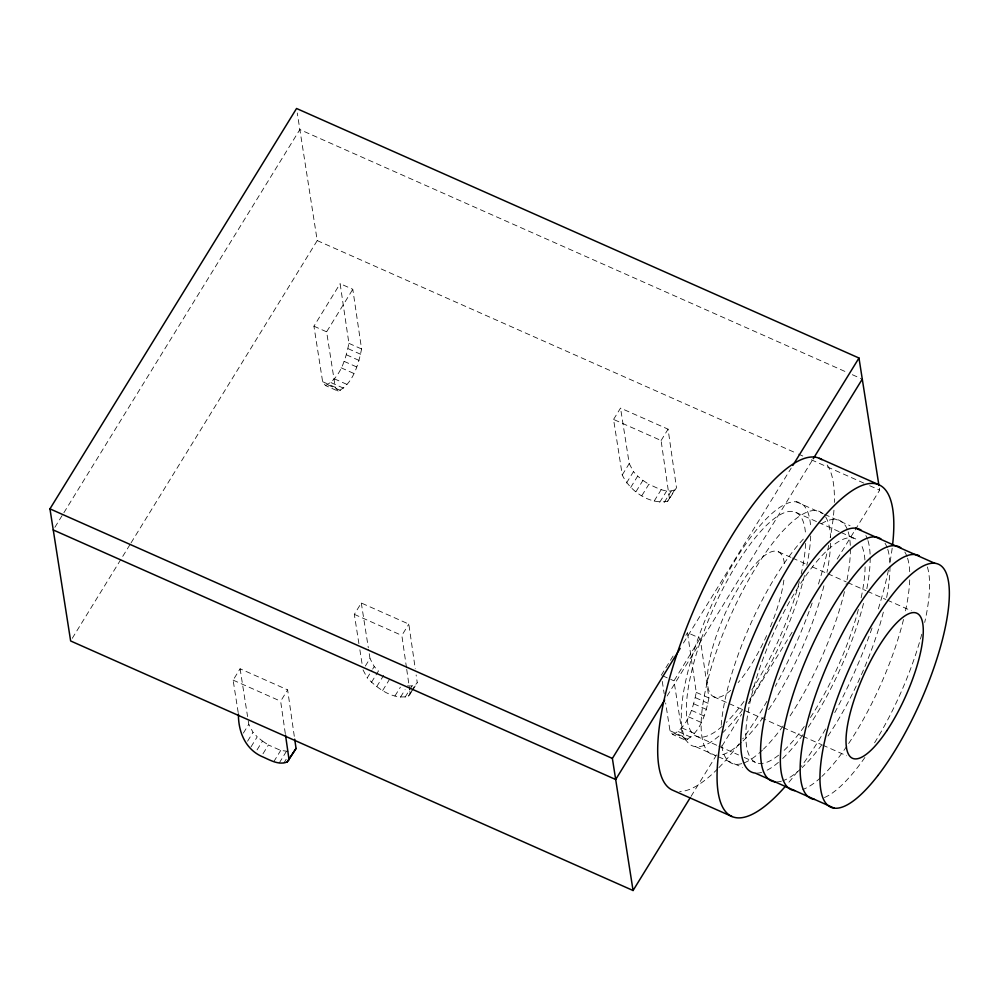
<?xml version="1.0" encoding="UTF-8"?>
<svg xmlns="http://www.w3.org/2000/svg" width="999" height="999" viewBox="0 0 999 999"><rect width="100%" height="100%" fill="white"/><g stroke="black" fill="none" stroke-linecap="round" stroke-linejoin="round"><path stroke-width="0.75" stroke-dasharray="5 3.75" d="M325.424 385.514C340.322 378.334 345.866 358.641 348.913 343.356L340.122 283.679L352.797 289.298L361.576 348.976C358.541 364.26 352.997 383.953 338.099 391.133L325.424 385.514L322.627 381.693L313.936 326.198L340.122 283.679M672.777 734.515C687.674 727.347 693.219 707.654 696.253 692.357L687.474 632.679L700.149 638.311L708.928 697.976C705.893 713.274 700.349 732.966 685.451 740.134L672.777 734.515L669.979 730.706L665.634 702.959M54.883 527.31L63.049 514.048M63.874 512.724L299.85 129.583L846.628 372.177M72.265 638.311L130.245 544.18M131.056 542.857L317.232 240.584L297.265 113.012M338.099 391.133L335.302 387.325L326.611 331.818L352.797 289.298M238.187 712.499L233.117 680.119L240.097 668.781L287.625 689.872L294.493 737.674M243.356 733.104L248.788 724.287L247.827 718.119M247.59 741.183L253.022 732.354L248.788 724.287M251.024 746.877L257.23 736.8L253.022 732.354M285.302 733.591L280.644 701.211L287.625 689.872M257.043 749.912L262.475 741.096L257.23 736.8M262.987 753.783L268.419 744.967L280.719 750.424L290.834 751.71M358.903 643.643L354.32 614.348L361.301 603.009L408.828 624.1L415.259 668.806M273.738 761.762L280.719 750.424M279.258 762.974L286.238 751.635M283.853 763.049L286.176 759.265M365.334 666.071L369.992 658.516L368.544 649.263M411.825 691.508L408.404 696.191C392.969 700.074 377.522 688.536 367.232 677.921L371.89 670.366M372.664 669.105L374.225 666.583L369.992 658.516M371.441 682.354L378.434 671.016L374.225 666.583M406.506 667.819L401.848 635.439L408.828 624.1M376.698 686.663L383.678 675.324M382.642 690.534L389.622 679.195M394.942 695.991L400.374 687.175M400.462 697.202L405.119 689.647M405.057 697.265L408.928 690.971M409.715 689.71L412.038 685.926L415.384 684.852L417.257 682.692L416.146 674.974M408.404 696.191L410.726 692.407M411.501 691.146L415.384 684.852M412.599 690.247L417.257 682.692M613.561 419.43L620.541 408.091L668.069 429.183L676.498 487.774L667.644 501.273C649.662 504.882 629.695 491.033 622.252 474.937L613.561 419.43L661.088 440.522L669.517 499.113M622.252 474.937L629.233 463.598L620.541 408.091M626.485 483.004L633.466 471.665L629.233 463.598M630.694 487.45L637.674 476.111L633.466 471.665M661.088 440.522L668.069 429.183M635.938 491.745L642.919 480.407L637.674 476.111M641.882 495.616L648.863 484.278C656.793 487.562 665.771 493.556 674.625 489.935L676.498 487.774M654.183 501.073L661.163 489.735M659.702 502.285L666.695 490.946M664.298 502.36L671.278 491.021M667.644 501.273L674.625 489.935M661.288 675.199L674.375 653.945M685.838 635.339L687.474 632.679M683.416 643.069L791.208 468.069M685.451 740.134L682.654 736.325L673.963 680.831L700.149 638.311M667.132 695.978L812.474 460.002M691.046 796.378L717.17 753.958M722.065 746.003L741.67 714.185M748.201 703.571L793.106 630.656M837.212 559.065L854.357 531.231M855.169 529.907L879.669 490.134L879.182 487.05M407.442 685.863L412.038 685.926M852.322 374.7L860.863 378.496M317.232 240.584L797.077 453.484M798.501 454.12L802.784 456.019M811.325 459.802L864.01 483.179M869.704 485.714L879.669 490.134M796.303 501.835L823.176 513.761M824.6 514.398L850.062 525.686M795.903 512.437L817.12 521.84M818.531 522.477L839.747 531.893M841.17 532.517L855.306 538.798M313.936 326.198L326.611 331.818M348.913 343.356L361.576 348.976M348.102 348.688L360.776 354.308M346.453 354.82L359.128 360.452M778.346 551.785L791.083 557.43M792.494 558.054L806.643 564.335M812.299 566.845L826.448 573.126M827.859 573.751L846.253 581.905M847.664 582.542L866.058 590.696M867.469 591.321L885.863 599.487M887.274 600.112L911.325 610.776M344.068 361.338L356.743 366.97M341.121 367.807L353.796 373.426M334.34 378.808L347.015 384.428M330.981 382.605L343.656 388.224M322.627 381.693L335.302 387.325M327.934 384.89L340.609 390.509M713.698 696.765L727.846 703.034M729.258 703.658L781.593 726.885M783.004 727.509L801.398 735.676M802.809 736.3L821.203 744.455M822.614 745.092L846.665 755.756M662.687 675.824L673.963 680.831M696.253 692.357L708.928 697.976M695.454 697.689L708.129 703.321M693.806 703.833L706.48 709.452M691.42 710.351L704.095 715.971M688.473 716.807L701.148 722.439M681.693 727.809L694.367 733.441M696.141 736.113L717.369 745.529M718.781 746.153L738.586 754.944M744.243 757.454L755.556 762.474M678.333 731.605L691.008 737.237M669.979 730.706L682.654 736.325M675.287 733.903L687.961 739.522M695.741 746.703L715.546 755.494A132.892 39.261 -66.1 0 1 731.942 612.687A132.892 39.261 -66.1 0 1 824.949 515.946M718.368 756.743L742.419 767.419M354.32 614.348L401.848 635.439M233.117 680.119L280.644 701.211M642.919 480.407L648.863 484.278M262.475 741.096L268.419 744.967M363.012 669.854L367.232 677.921M662.25 681.368L664.185 693.706M361.301 603.009L368.306 647.714M359.877 649.812L362.05 663.686M240.097 668.781L247.577 716.583M406.718 669.355L409.602 689.397M409.827 690.946L410.264 694.03M778.608 755.182A122.465 36.176 -66.1 0 1 762.412 660.526A122.465 36.176 -66.1 0 1 857.617 540.247M862.087 546.59A122.465 36.176 -66.1 0 1 864.997 561.475M865.097 566.883A122.465 36.176 -66.1 0 1 860.976 598.601M858.378 609.402A122.465 36.176 -66.1 0 1 808.853 719.879M804.282 726.51A122.465 36.176 -66.1 0 1 782.654 751.723M722.215 726.285A122.465 36.176 -66.1 0 1 688.286 687.886A122.465 36.176 -66.1 0 1 751.897 542.007A122.465 36.176 -66.1 0 1 805.594 535.114M805.594 543.419A122.465 36.176 -66.1 0 1 801.223 573.788M799.325 581.68A122.465 36.176 -66.1 0 1 750.212 692.357M743.943 701.435A122.465 36.176 -66.1 0 1 726.385 722.377M827.172 464.997A181.418 53.596 -66.1 0 1 834.352 502.422M833.953 510.227A181.418 53.596 -66.1 0 1 830.219 537.724M828.695 545.379A181.418 53.596 -66.1 0 1 817.569 586.888M812.125 603.084A181.418 53.596 -66.1 0 1 775.324 686.288M766.982 701.248A181.418 53.596 -66.1 0 1 742.769 738.835M739.048 743.868A181.418 53.596 -66.1 0 1 718.905 767.619M717.794 768.743A181.418 53.596 -66.1 0 1 679.695 791.52M892.169 548.226A181.418 53.596 -66.1 0 1 889.634 564.085M888.423 570.192A181.418 53.596 -66.1 0 1 877.447 611.775M872.027 628.059A181.418 53.596 -66.1 0 1 834.04 713.948M825.611 728.958A181.418 53.596 -66.1 0 1 801.248 766.47M797.527 771.453A181.418 53.596 -66.1 0 1 788.386 782.866M825.624 516.92A132.892 39.261 -66.1 0 1 830.506 537.175M830.544 543.169A132.892 39.261 -66.1 0 1 826.972 572.39M823.925 585.801A132.892 39.261 -66.1 0 1 767.582 711.101M763.323 717.132A132.892 39.261 -66.1 0 1 742.682 741.295M741.37 742.519A132.892 39.261 -66.1 0 1 717.994 755.544M821.34 523.738A132.892 39.261 -66.1 0 1 847.701 530.432M848.163 531.805A132.892 39.261 -66.1 0 1 850.361 547.415M850.374 548.888A132.892 39.261 -66.1 0 1 846.103 584.465M844.467 591.633A132.892 39.261 -66.1 0 1 789.085 717.369M783.129 725.923A132.892 39.261 -66.1 0 1 763.461 749.138M762.487 750.087A132.892 39.261 -66.1 0 1 743.206 763.186M741.795 763.623A132.892 39.261 -66.1 0 1 721.69 745.654M721.228 725.286A132.892 39.261 -66.1 0 1 803.77 538.636M730.669 690.321A79.371 23.452 -66.1 0 1 708.578 665.584A79.371 23.452 -66.1 0 1 749.799 570.991A79.371 23.452 -66.1 0 1 784.627 566.483M783.89 580.069A79.371 23.452 -66.1 0 1 770.167 627.447M766.645 635.589A79.371 23.452 -66.1 0 1 738.174 682.579M904.832 552.06A132.892 39.261 -66.1 0 1 907.104 556.793M907.567 558.166A132.892 39.261 -66.1 0 1 909.764 573.763M909.714 579.895A132.892 39.261 -66.1 0 1 904.894 613.648M903.521 619.467A132.892 39.261 -66.1 0 1 847.651 744.992M846.79 746.253A132.892 39.261 -66.1 0 1 821.89 776.448M820.591 777.659A132.892 39.261 -66.1 0 1 802.622 789.535M885.027 543.281A132.892 39.261 -66.1 0 1 887.299 548.001M887.774 549.375A132.892 39.261 -66.1 0 1 889.959 564.984M889.984 566.47A132.892 39.261 -66.1 0 1 886.388 598.751M883.341 612.162A132.892 39.261 -66.1 0 1 827.846 736.213M821.89 744.655A132.892 39.261 -66.1 0 1 802.085 767.657M800.786 768.88A132.892 39.261 -66.1 0 1 782.816 780.756M781.405 781.193A132.892 39.261 -66.1 0 1 776.161 781.93M927.372 566.957A132.892 39.261 -66.1 0 1 924.699 622.439M921.777 634.228A132.892 39.261 -66.1 0 1 873.376 744.717M864.897 757.492A132.892 39.261 -66.1 0 1 822.427 798.326M718.98 736.026A132.892 39.261 -66.1 0 1 683.653 691.533A132.892 39.261 -66.1 0 1 753.321 533.803A132.892 39.261 -66.1 0 1 810.701 528.384M810.701 535.951A132.892 39.261 -66.1 0 1 806.842 565.247M804.495 575.536A132.892 39.261 -66.1 0 1 749.475 699.799M742.669 709.502A132.892 39.261 -66.1 0 1 722.876 732.517M865.858 535.551A132.892 39.261 -66.1 0 1 867.494 539.21M867.969 540.596A132.892 39.261 -66.1 0 1 870.154 556.193M870.179 557.679A132.892 39.261 -66.1 0 1 866.583 589.972M863.536 603.371A132.892 39.261 -66.1 0 1 808.041 727.422M802.934 734.715A132.892 39.261 -66.1 0 1 782.292 758.878M778.396 762.374A132.892 39.261 -66.1 0 1 763.011 771.965M761.6 772.414A132.892 39.261 -66.1 0 1 756.355 773.139"/><path stroke-width="1.5" d="M690.222 797.702L633.066 890.509L70.642 640.971L49.95 508.866L296.553 108.491L858.978 358.029L878.945 485.526M238.424 714.035C238.249 731.368 245.08 748.688 261.438 756.305C269.355 759.59 278.346 765.584 287.2 761.962L296.054 748.463L294.717 739.21M287.2 761.962L296.054 748.463M633.066 890.509L612.375 758.416L680.157 648.376M792.844 465.422L858.978 358.029M664.672 699.962L615.684 779.507L53.247 529.957M813.286 458.666L862.287 379.121M819.405 458.354L878.82 484.715M855.718 528.196L934.927 563.349M834.365 808.203L755.157 773.064A132.892 39.261 -66.1 0 1 768.518 637.062A132.892 39.261 -66.1 0 1 861.238 530.232M49.95 508.866L612.375 758.416M732.042 816.545L672.639 790.184A181.418 53.596 -66.1 0 1 698.676 598.863A181.418 53.596 -66.1 0 1 821.877 459.677M285.514 735.127L289.061 759.802M785.014 786.762A181.418 53.596 -66.1 0 1 719.005 750.724A181.418 53.596 -66.1 0 1 822.115 518.843A181.418 53.596 -66.1 0 1 892.582 544.83M794.767 790.634A132.892 39.261 -66.1 0 1 808.129 654.632A132.892 39.261 -66.1 0 1 900.848 547.802M814.56 799.425A132.892 39.261 -66.1 0 1 826.935 665.709A132.892 39.261 -66.1 0 1 919.38 555.819M774.962 781.842A132.892 39.261 -66.1 0 1 788.323 645.854A132.892 39.261 -66.1 0 1 881.043 539.023M886.862 730.669A79.371 23.452 -66.1 0 0 916.982 613.286A79.371 23.452 -66.1 0 0 850.112 713.386A79.371 23.452 -66.1 0 0 886.862 730.669M877.946 775.474A132.892 39.261 -66.1 0 0 943.78 568.668A132.892 39.261 -66.1 0 0 832.229 713.186A132.892 39.261 -66.1 0 0 877.946 775.474"/></g></svg>
